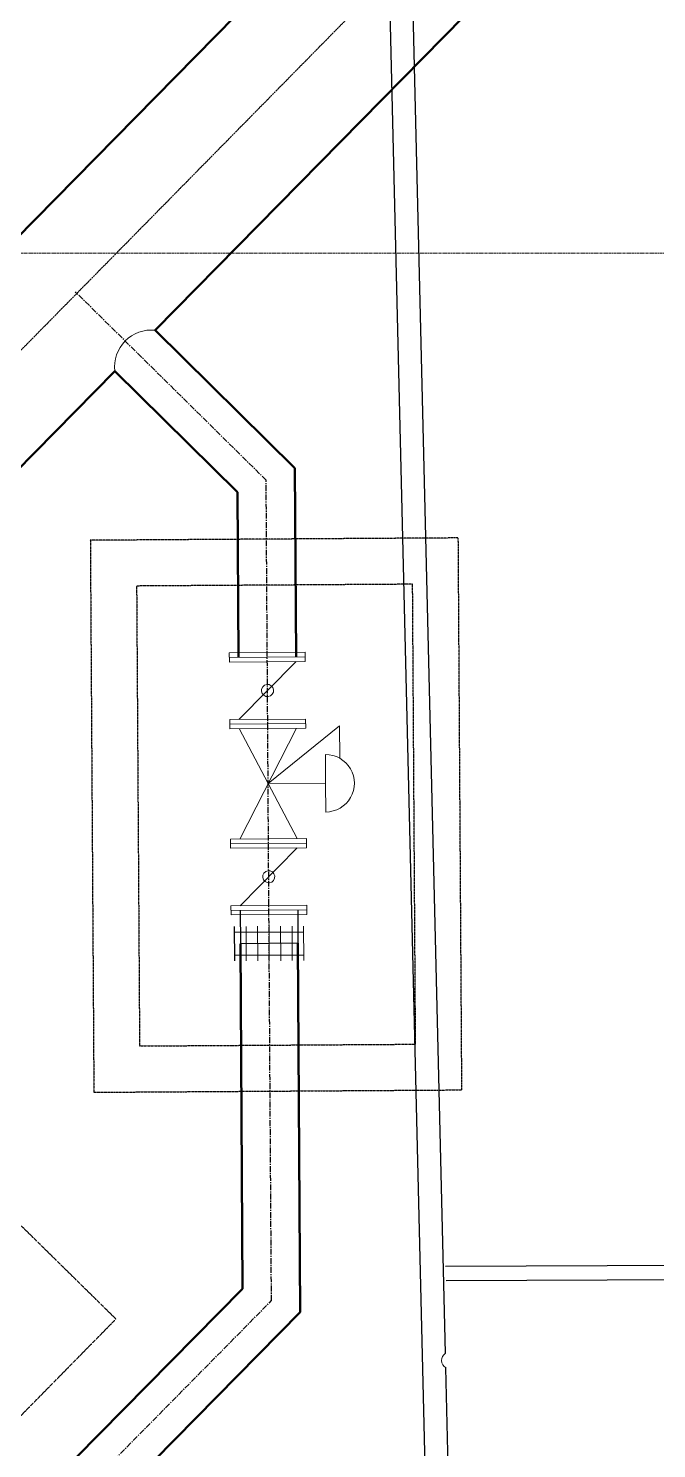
# Model space of a CAD drawing. Header units: inches. Extents: x 86328 to 235202, y 68629 to 184293.
# Drawn here: x 139176 to 141907, y 128245 to 134420 of the extents above; entities that cross this region are included whole.
import ezdxf

# ---------------------------------------------------------------- set-up
doc = ezdxf.new("R2010")
doc.units = ezdxf.units.IN
doc.header["$MEASUREMENT"] = 0
doc.linetypes.add('CENTER', pattern=[2, 1.25, -0.25, 0.25, -0.25])
doc.linetypes.add('HIDDEN', pattern=[0.375, 0.25, -0.125])
for name, color, linetype, lineweight in [('.5', 8, 'Continuous', 0), ('DIM', 251, 'Continuous', 0), ('MECHANICAL', 8, 'Continuous', 0), ('PLC WIRE', 7, 'Continuous', 0)]:
    doc.layers.add(name, color=color, linetype=linetype, lineweight=lineweight)
for name, color, linetype in [('1', 1, 'CENTER'), ('pipes', 2, 'Continuous'), ('steel elbow 45deg', 3, 'Continuous')]:
    doc.layers.add(name, color=color, linetype=linetype)

msp = doc.modelspace()

# ---------------------------------------------------------------- linework, layer by layer
at = {"layer": '.5', "color": 8, "linetype": 'CENTER', "ltscale": 5}
msp.add_line((140880.1, 134785.2), (132542.6, 126312.5), dxfattribs=at)
at = {"layer": '.5', "color": 8, "linetype": 'CENTER', "ltscale": 10}
msp.add_line((193391.9, 133442.1), (128877.6, 133442.1), dxfattribs=at)
at = {"color": 8, "linetype": 'CENTER', "ltscale": 20}
for p, q in [((140209.7, 132455.4), (139380.5, 133274)), ((140232.8, 128888.1), (140209.7, 132455.4)), ((138957.6, 127596.4), (140232.8, 128888.1))]:
    msp.add_line(p, q, dxfattribs=at)
at = {"color": 8}
for p, q in [((140073.2, 130364.8), (140072.3, 130514.8)), ((140072.4, 130489.8), (140372.4, 130491.8)), ((140073.1, 130389.8), (140373.1, 130391.8))]:
    msp.add_line(p, q, dxfattribs=at)
at = {"layer": '1', "color": 8, "linetype": 'HIDDEN', "ltscale": 5}
for p, q in [((141045.2, 132204.2), (139445.3, 132193.9)), ((139445.3, 132193.9), (139460.7, 129793.9)), ((141060.7, 129804.2), (141045.2, 132204.2)), ((140846.5, 132002.9), (139646.5, 131995.1)), ((139646.5, 131995.1), (139646.5, 131995.1)), ((139646.5, 131995.1), (139659.4, 129995.2)), ((140859.4, 130002.9), (140846.5, 132002.9)), ((139556.7, 128807.9), (137846, 130491.2)), ((139659.4, 129995.2), (140859.4, 130002.9)), ((139460.7, 129793.9), (141060.7, 129804.2)), ((137073.9, 126284.8), (139556.7, 128807.9))]:
    msp.add_line(p, q, dxfattribs=at)
at = {"layer": 'DIM', "color": 8, "lineweight": 50}
for p, q in [((140598.5, 135005.2), (132349.1, 126621.9)), ((141070.3, 134473), (139726.6, 133107.5)), ((139727.1, 133107.5), (140334.4, 132508)), ((139551.5, 132929.6), (136722.2, 130054.4)), ((139551.5, 132929.6), (140085.1, 132402.8)), ((140334.4, 132508), (140339.7, 131686.6)), ((140085.1, 132402.8), (140089.7, 131685)), ((140097.7, 130440), (140107.4, 128939.1)), ((140347.7, 130441.6), (140358.1, 128837.1)), ((138997.9, 127815.1), (140107.4, 128939.1)), ((139176.1, 127639.8), (140358.1, 128837.1))]:
    msp.add_line(p, q, dxfattribs=at)
at = {"layer": 'DIM', "color": 8, "ltscale": 2000}
for p, q in [((140091.5, 131415), (140339.8, 131666.6)), ((140096.7, 130605), (140345.1, 130856.6))]:
    msp.add_line(p, q, dxfattribs=at)
msp.add_arc((139711.1, 132947.6), 160.7, 84.30062, 186.43859, dxfattribs=at)
at = {"layer": 'DIM', "color": 8, "linetype": 'Continuous'}
msp.add_arc((141008.2, 128627.8), 35.9, 120.04912, 242.70188, dxfattribs=at)
at = {"layer": 'MECHANICAL', "color": 8, "linetype": 'Continuous', "ltscale": 8}
for p, q in [((140379.6, 131706.8), (140049.6, 131704.7)), ((140049.6, 131704.7), (140049.8, 131664.7)), ((140049.8, 131664.7), (140379.8, 131666.8)), ((140379.8, 131666.8), (140379.6, 131706.8)), ((140381.4, 131416.8), (140051.5, 131414.7)), ((140051.5, 131414.7), (140051.7, 131374.7)), ((140381.7, 131376.8), (140381.4, 131416.8)), ((140051.7, 131374.7), (140381.7, 131376.8)), ((140091.7, 131375), (140344.8, 130896.6)), ((140341.7, 131376.6), (140094.8, 130895)), ((140529.1, 131387.8), (140218.3, 131135.8)), ((140530.1, 131246), (140529.1, 131387.8)), ((140468.3, 131137.4), (140467.4, 131262.4)), ((140218.3, 131135.8), (140468.3, 131137.4)), ((140468.3, 131137.4), (140469.1, 131012.4)), ((140384.8, 130896.8), (140054.8, 130894.7)), ((140054.8, 130894.7), (140055.1, 130854.7)), ((140055.1, 130854.7), (140385.1, 130856.8)), ((140385.1, 130856.8), (140384.8, 130896.8)), ((140386.7, 130606.8), (140056.7, 130604.7)), ((140056.7, 130604.7), (140056.9, 130564.7)), ((140386.9, 130566.9), (140386.7, 130606.8)), ((140056.9, 130564.7), (140386.9, 130566.9))]:
    msp.add_line(p, q, dxfattribs=at)
at = {"layer": 'MECHANICAL', "color": 8, "linetype": 'Continuous'}
for p, q in [((140379.7, 131686.8), (140049.7, 131684.7)), ((140381.6, 131396.8), (140051.6, 131394.7)), ((140384.9, 130876.8), (140054.9, 130874.7)), ((140386.8, 130586.8), (140056.8, 130584.7))]:
    msp.add_line(p, q, dxfattribs=at)
for centre, radius, start, end in [((140215.6, 131540.8), 26.3, 142.72285, 322.72285), ((140215.6, 131540.8), 26.3, 322.72285, 142.72285), ((140220.9, 130730.8), 26.2, 142.72285, 322.72285), ((140220.9, 130730.8), 26.2, 322.72285, 142.72285)]:
    msp.add_arc(centre, radius, start, end, dxfattribs=at)
at = {"layer": 'MECHANICAL', "color": 8, "linetype": 'Continuous', "ltscale": 8}
msp.add_arc((140468.3, 131137.4), 125, 270.3696, 90.3696, dxfattribs=at)
at = {"layer": 'pipes', "color": 8, "ltscale": 2000}
for p, q in [((140096.8, 130585), (140097.7, 130440)), ((140346.8, 130586.6), (140347.7, 130441.6)), ((140347.7, 130441.6), (140097.7, 130440))]:
    msp.add_line(p, q, dxfattribs=at)
at = {"layer": 'PLC WIRE', "color": 8, "ltscale": 2000}
for p, q in [((140122.3, 130515.1), (140123.2, 130365.1)), ((140172.3, 130515.5), (140173.2, 130365.5)), ((140222.3, 130515.8), (140223.2, 130365.8)), ((140272.3, 130516.1), (140273.2, 130366.1)), ((140322.3, 130516.4), (140323.2, 130366.4)), ((140372.3, 130516.8), (140373.2, 130366.8))]:
    msp.add_line(p, q, dxfattribs=at)
at = {"layer": 'steel elbow 45deg', "color": 8}
for p, q in [((140905.1, 127991.5), (140663.6, 138048.5)), ((140989.1, 128658.8), (140763.8, 138041.8)), ((140990.2, 129037.8), (146166.2, 129062.4)), ((140991.8, 128974.8), (146166.2, 128999.4)), ((141005.1, 127993.9), (140990.6, 128595.8))]:
    msp.add_line(p, q, dxfattribs=at)

doc.saveas('drawing.dxf')
